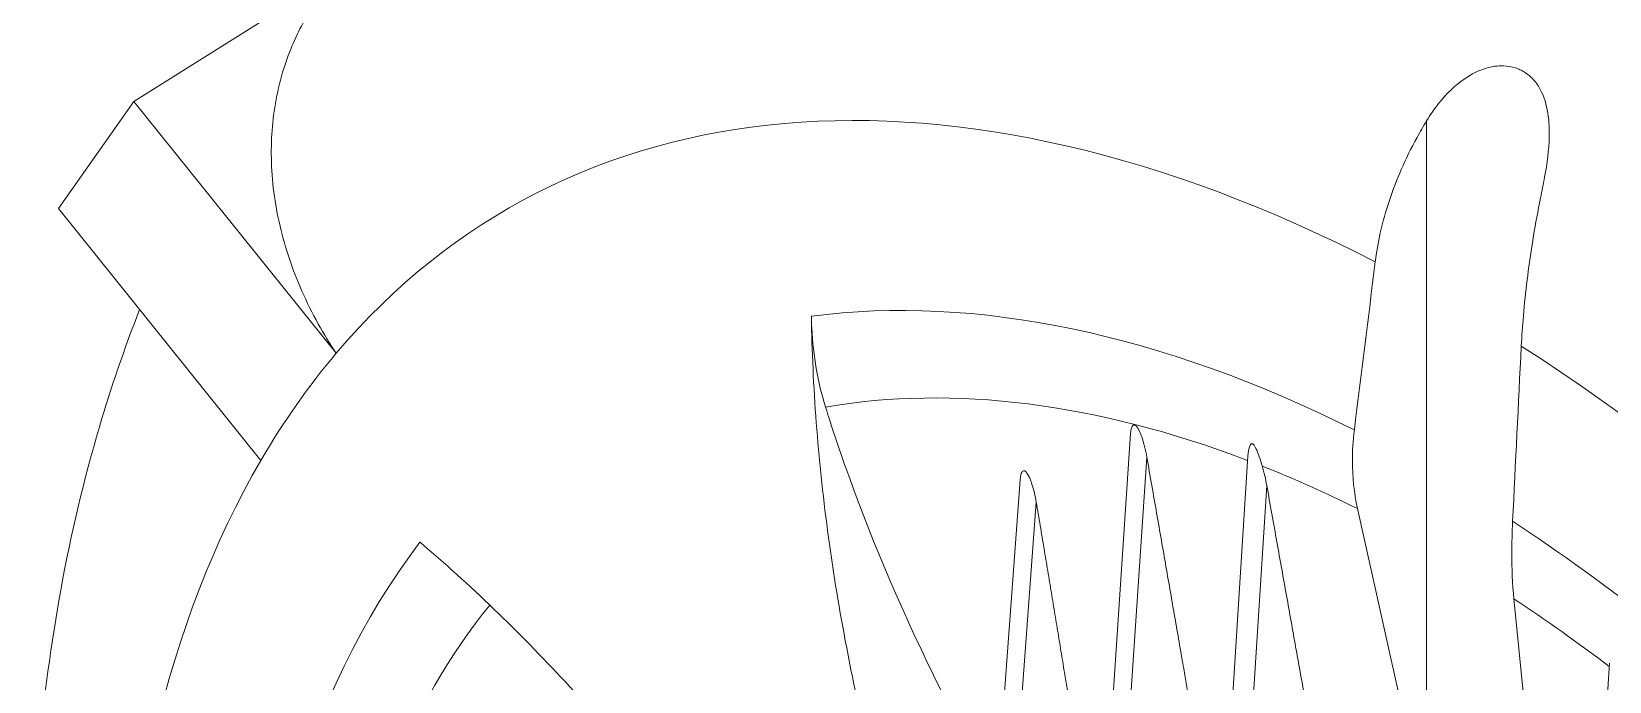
# Model space of a CAD drawing. Header units: millimetres. Extents: x -2122 to 22797, y 3569 to 89276.
# Drawn here: x 7341 to 7563.2, y 82126.9 to 82218.5 of the extents above; entities that cross this region are included whole.
import ezdxf

# ---------------------------------------------------------------- set-up
doc = ezdxf.new("R2010")
doc.units = ezdxf.units.MM
doc.header["$LTSCALE"] = 20
doc.layers.add('IA-TRAZ', color=8, linetype='Continuous', lineweight=5)

# ---------------------------------------------------------------- blocks, each defined once
blk = doc.blocks.new('A$C6cb7b9ed')
at = {"color": 0, "linetype": 'Continuous', "lineweight": 0, "extrusion": (2.77556e-16, 0.816497, 0.57735)}
for p, q in [((-1091.33, 6256.7), (-1114.4, 6242.16)), ((-1114.4, 6242.16), (-1125.01, 6227.08)), ((-1085.89, 6206.7), (-1114.4, 6242.16)), ((-932.3, 6239.44), (-932.3, 6141.02)), ((-1125.01, 6227.08), (-1096.5, 6191.61)), ((-973.99, 6195.42), (-978.48, 6128.57)), ((-971.71, 6192.07), (-975.94, 6128.94)), ((-957.48, 6192.23), (-961.7, 6125.73)), ((-989.56, 6188.86), (-994.04, 6128.09)), ((-954.82, 6188.1), (-958.78, 6125.64)), ((-987.28, 6185.72), (-991.46, 6129.02)), ((-932.3, 6141.02), (-942.03, 6184.83)), ((-920, 6172.11), (-915.97, 6131.6)), ((-906.55, 6163.08), (-910.75, 6096.89))]:
    blk.add_line(p, q, dxfattribs=at)
at = {"color": 0, "linetype": 'Continuous', "lineweight": 0}
for major_axis, start_param, end_param in [((-157.42, 272.66), -1.359424, -0.212669), ((-157.5, 272.8), -1.34078, -0.230017)]:
    blk.add_ellipse((-865.3, 6034.63), major_axis=major_axis, ratio=0.57735, start_param=start_param, end_param=end_param, dxfattribs=at)
at = {"color": 0, "linetype": 'Continuous', "lineweight": 0, "extrusion": (2.05178e-16, 3.10756e-16, -1)}
blk.add_ellipse((-867.42, 6033.4), major_axis=(-157.5, 272.8), ratio=0.57735, start_param=0.230017, end_param=1.34078, dxfattribs=at)
at = {"color": 0, "linetype": 'Continuous', "lineweight": 0, "extrusion": (1.33067e-16, 2.69122e-16, -1)}
blk.add_ellipse((-859.64, 6037.89), major_axis=(-157.5, 272.8), ratio=0.57735, start_param=0.320639, end_param=1.250157, dxfattribs=at)
at = {"color": 0, "linetype": 'Continuous', "lineweight": 0, "extrusion": (-1.38778e-16, 2.4037e-16, -1)}
blk.add_ellipse((-891.59, 6019.44), major_axis=(-157.05, 272.02), ratio=0.57735, start_param=0.229258, end_param=1.341538, dxfattribs=at)
at = {"color": 0, "linetype": 'Continuous', "lineweight": 0, "extrusion": (6.09555e-17, 2.27489e-16, -1)}
blk.add_ellipse((-929.25, 5997.7), major_axis=(-132.44, 229.39), ratio=0.57735, start_param=-0.205138, end_param=0.730455, dxfattribs=at)
at = {"color": 0, "linetype": 'Continuous', "lineweight": 0, "extrusion": (-1.07304e-16, 1.30344e-16, -1)}
blk.add_ellipse((-931.34, 5996.5), major_axis=(-118.44, 205.14), ratio=0.57735, start_param=0.234871, end_param=0.718798, dxfattribs=at)
at = {"color": 0, "linetype": 'Continuous', "lineweight": 0, "extrusion": (1.88578e-16, 1.72974e-16, -1)}
blk.add_ellipse((-929.25, 5997.7), major_axis=(132.44, -229.39), ratio=0.57735, start_param=-2.301252, end_param=-1.365658, dxfattribs=at)
at = {"color": 0, "linetype": 'Continuous', "lineweight": 0, "extrusion": (-3.51927e-17, 1.71978e-16, -1)}
blk.add_ellipse((-929.25, 5997.7), major_axis=(-132.44, 229.39), ratio=0.57735, start_param=-0.318461, end_param=-0.205138, dxfattribs=at)
at = {"color": 0, "linetype": 'Continuous', "lineweight": 0, "extrusion": (8.87111e-17, 1.79415e-16, -1)}
blk.add_ellipse((-931.02, 5996.68), major_axis=(-111.59, 193.28), ratio=0.57735, start_param=0.209413, end_param=0.616674, dxfattribs=at)
at = {"color": 0, "linetype": 'Continuous', "lineweight": 0, "extrusion": (2.36652e-16, 2.0073e-16, -1)}
blk.add_ellipse((-929.25, 5997.7), major_axis=(-132.44, 229.39), ratio=0.57735, start_param=-0.785398, end_param=-0.318461, dxfattribs=at)
at = {"color": 0, "linetype": 'Continuous', "lineweight": 0, "extrusion": (2.29215e-16, 3.24633e-16, -1)}
blk.add_ellipse((-931.02, 5996.68), major_axis=(111.59, -193.28), ratio=0.57735, start_param=-2.511738, end_param=-2.426053, dxfattribs=at)
at = {"color": 0, "linetype": 'Continuous', "lineweight": 0, "extrusion": (1.12748e-16, 1.93293e-16, -1)}
blk.add_ellipse((-931.34, 5996.5), major_axis=(118.44, -205.14), ratio=0.57735, start_param=-2.289595, end_param=-1.805667, dxfattribs=at)
at = {"color": 0, "linetype": 'Continuous', "lineweight": 0, "extrusion": (1.81141e-16, 2.96878e-16, -1)}
blk.add_ellipse((-931.34, 5996.5), major_axis=(-118.44, 205.14), ratio=0.57735, start_param=-0.785398, end_param=-0.234871, dxfattribs=at)
at = {"color": 0, "linetype": 'Continuous', "lineweight": 0, "extrusion": (3.53118e-16, 3.32071e-16, -1)}
blk.add_ellipse((-931.02, 5996.68), major_axis=(111.59, -193.28), ratio=0.57735, start_param=-2.286336, end_param=-2.200741, dxfattribs=at)
at = {"color": 0, "linetype": 'Continuous', "lineweight": 0, "extrusion": (3.69184e-17, 2.13611e-16, -1)}
blk.add_ellipse((-931.02, 5996.68), major_axis=(-111.59, 193.28), ratio=0.57735, start_param=-0.616804, end_param=-0.219952, dxfattribs=at)
at = {"color": 0, "linetype": 'Continuous', "lineweight": 0}
for points, knots in [([(-1085.89, 6206.7), (-1086.78, 6208.04), (-1087.63, 6209.42), (-1090.12, 6213.9), (-1091.5, 6217.08), (-1093.48, 6222.95), (-1094.26, 6226.2), (-1095.09, 6232.62), (-1095.13, 6235.8), (-1094.63, 6241.48), (-1094.04, 6244.5), (-1092.32, 6249.7), (-1091.3, 6251.94), (-1090.16, 6253.94)], [25.025987, 25.025987, 25.025987, 25.025987, 25.491761, 25.491761, 26.511812, 26.511812, 27.53036, 27.53036, 28.548909, 28.548909, 29.566813, 29.566813, 30.401028, 30.401028, 30.401028, 30.401028]), ([(-932.3, 6239.44), (-931.77, 6240.32), (-931.21, 6241.13), (-929.54, 6243.23), (-928.31, 6244.44), (-925.98, 6246.03), (-924.96, 6246.55), (-923.1, 6247.1), (-922.28, 6247.22), (-920.9, 6247.17), (-920.34, 6247.08), (-919.57, 6246.84), (-919.34, 6246.75), (-918.95, 6246.56), (-918.79, 6246.48), (-918.49, 6246.3), (-918.35, 6246.21), (-918, 6245.96), (-917.8, 6245.79), (-917.15, 6245.19), (-916.76, 6244.69), (-915.9, 6243.21), (-915.53, 6242.15), (-915.07, 6239.81), (-915, 6238.53), (-915.07, 6235.34), (-915.33, 6233.41), (-915.77, 6231.02), (-915.87, 6230.52), (-915.97, 6230.01)], [-8.964876, -8.964876, -8.964876, -8.964876, -8.697725, -8.697725, -8.217545, -8.217545, -7.884783, -7.884783, -7.633631, -7.633631, -7.453719, -7.453719, -7.3749, -7.3749, -7.317522, -7.317522, -7.265261, -7.265261, -7.182658, -7.182658, -6.991763, -6.991763, -6.678554, -6.678554, -6.345794, -6.345794, -5.865987, -5.865987, -5.740802, -5.740802, -5.740802, -5.740802]), ([(-939.54, 6219.58), (-939.37, 6220.91), (-939.14, 6222.28), (-938.14, 6226.72), (-937.09, 6229.81), (-935.23, 6234.07), (-934.49, 6235.58), (-933.22, 6237.89), (-932.78, 6238.67), (-932.3, 6239.44)], [26.00432, 26.00432, 26.00432, 26.00432, 26.450873, 26.450873, 27.452445, 27.452445, 27.975309, 27.975309, 28.240682, 28.240682, 28.240682, 28.240682]), ([(-915.97, 6230.01), (-916.17, 6229.08), (-916.35, 6228.15), (-916.88, 6225.42), (-917.18, 6223.65), (-917.95, 6218.77), (-918.39, 6215.32), (-918.8, 6210.54), (-918.9, 6209.09), (-918.97, 6207.7)], [5.723184, 5.723184, 5.723184, 5.723184, 5.988557, 5.988557, 6.511421, 6.511421, 7.512993, 7.512993, 7.959546, 7.959546, 7.959546, 7.959546]), ([(-1128.8, 6125.82), (-1128.8, 6133.98), (-1128.47, 6142.06), (-1127.1, 6157.99), (-1126.06, 6165.85), (-1123.23, 6181.31), (-1121.44, 6188.9), (-1117.59, 6201.94), (-1115.7, 6207.45), (-1113.58, 6212.86)], [3.1415927, 3.1415927, 3.1415927, 3.1415927, 3.2360625, 3.2360625, 3.3305324, 3.3305324, 3.4250022, 3.4250022, 3.496288, 3.496288, 3.496288, 3.496288]), ([(-1016.97, 6199.14), (-1018.07, 6202.63), (-1018.71, 6206.36), (-1018.93, 6210.79), (-1018.95, 6211.35), (-1018.96, 6211.92)], [-9.395509, -9.395509, -9.395509, -9.395509, -8.093052, -8.093052, -7.902812, -7.902812, -7.902812, -7.902812]), ([(-1018.96, 6211.92), (-1018.88, 6207.04), (-1018.66, 6202.03), (-1017.51, 6186.96), (-1016.14, 6176.63), (-1013.16, 6160.78), (-1011.98, 6155.31), (-1010.65, 6149.87)], [-16.425572, -16.425572, -16.425572, -16.425572, -14.839465, -14.839465, -11.76088, -11.76088, -10.153525, -10.153525, -10.153525, -10.153525]), ([(-992.83, 6144.53), (-997.04, 6151.93), (-1000.96, 6159.5), (-1008.12, 6174.91), (-1011.33, 6182.75), (-1015.09, 6193.32), (-1016.07, 6196.25), (-1016.97, 6199.14)], [-18.269155, -18.269155, -18.269155, -18.269155, -15.753125, -15.753125, -13.126105, -13.126105, -12.098383, -12.098383, -12.098383, -12.098383]), ([(-973.99, 6195.42), (-973.97, 6195.74), (-973.93, 6196), (-973.83, 6196.33), (-973.78, 6196.46), (-973.66, 6196.58), (-973.62, 6196.61), (-973.53, 6196.63), (-973.49, 6196.63), (-973.42, 6196.61), (-973.38, 6196.59), (-973.31, 6196.54), (-973.27, 6196.51), (-973.18, 6196.42), (-973.13, 6196.37), (-973, 6196.19), (-972.92, 6196.06), (-972.68, 6195.59), (-972.52, 6195.19), (-972.14, 6194.11), (-971.89, 6193.11), (-971.71, 6192.07)], [-0.9254306, -0.9254306, -0.9254306, -0.9254306, -0.8001138, -0.8001138, -0.7228067, -0.7228067, -0.6893361, -0.6893361, -0.667435, -0.667435, -0.6504786, -0.6504786, -0.6331614, -0.6331614, -0.6081065, -0.6081065, -0.5581762, -0.5581762, -0.4164356, -0.4164356, 0, 0, 0, 0]), ([(-942.03, 6184.83), (-942.53, 6187.06), (-942.76, 6189.37), (-942.76, 6192.94), (-942.67, 6194.41), (-942.48, 6195.91)], [22.314989, 22.314989, 22.314989, 22.314989, 23.120554, 23.120554, 23.62561, 23.62561, 23.62561, 23.62561]), ([(-957.48, 6192.23), (-957.44, 6192.82), (-957.35, 6193.32), (-957.18, 6193.74), (-957.12, 6193.84), (-957.02, 6193.94), (-956.98, 6193.96), (-956.91, 6193.98), (-956.88, 6193.98), (-956.82, 6193.96), (-956.79, 6193.94), (-956.73, 6193.9), (-956.7, 6193.87), (-956.62, 6193.79), (-956.58, 6193.73), (-956.47, 6193.56), (-956.4, 6193.42), (-956.19, 6192.98), (-956.04, 6192.57), (-955.73, 6191.69), (-955.59, 6191.24), (-955.47, 6190.83)], [0.096674, 0.096674, 0.096674, 0.096674, 0.385459, 0.385459, 0.489763, 0.489763, 0.535178, 0.535178, 0.564876, 0.564876, 0.588345, 0.588345, 0.61296, 0.61296, 0.650594, 0.650594, 0.731892, 0.731892, 0.941601, 0.941601, 1.143048, 1.143048, 1.143048, 1.143048]), ([(-989.56, 6188.86), (-989.55, 6188.97), (-989.54, 6189.08), (-989.5, 6189.4), (-989.44, 6189.72), (-989.29, 6190.01), (-989.23, 6190.08), (-989.13, 6190.14), (-989.08, 6190.16), (-989, 6190.16), (-988.96, 6190.15), (-988.88, 6190.12), (-988.85, 6190.09), (-988.77, 6190.03), (-988.72, 6189.99), (-988.62, 6189.87), (-988.56, 6189.78), (-988.39, 6189.52), (-988.29, 6189.3), (-988.08, 6188.84), (-987.98, 6188.55), (-987.65, 6187.54), (-987.43, 6186.64), (-987.28, 6185.72)], [-1.051737, -1.051737, -1.051737, -1.051737, -0.971197, -0.971197, -0.793161, -0.793161, -0.731802, -0.731802, -0.698645, -0.698645, -0.67686, -0.67686, -0.6574, -0.6574, -0.633993, -0.633993, -0.594334, -0.594334, -0.503077, -0.503077, -0.370655, -0.370655, 0, 0, 0, 0]), ([(-955.47, 6190.83), (-955.33, 6190.36), (-955.2, 6189.89), (-954.99, 6188.99), (-954.9, 6188.54), (-954.82, 6188.1)], [-0.3527979, -0.3527979, -0.3527979, -0.3527979, -0.1767377, -0.1767377, 0, 0, 0, 0]), ([(-920.19, 6183.04), (-920.26, 6181.47), (-920.3, 6179.98), (-920.3, 6176.41), (-920.21, 6174.17), (-920, 6172.11)], [7.24655, 7.24655, 7.24655, 7.24655, 7.751606, 7.751606, 8.557171, 8.557171, 8.557171, 8.557171]), ([(-1033.84, 6136.47), (-1037.06, 6140.83), (-1040.38, 6145.06), (-1050.22, 6156.96), (-1056.94, 6164.2), (-1067.15, 6174.03), (-1070.63, 6177.17), (-1074.08, 6180.09)], [-98.863434, -98.863434, -98.863434, -98.863434, -97.256079, -97.256079, -94.177494, -94.177494, -92.591386, -92.591386, -92.591386, -92.591386])]:
    blk.add_open_spline(points, degree=3, knots=knots, dxfattribs=at)
for points in [[(-942.48, 6195.91), (-941.5, 6203.8), (-940.52, 6211.69), (-939.54, 6219.58)], [(-918.97, 6207.7), (-919.38, 6199.48), (-919.78, 6191.26), (-920.19, 6183.04)]]:
    blk.add_open_spline(points, degree=3, dxfattribs=at)
for points, weights in [([(-971.71, 6192.07), (-966.86, 6164.45), (-963.45, 6144.43)], [1.0171122825, 1.02612438332, 1.00589557745]), ([(-954.82, 6188.1), (-949.84, 6160.35), (-946.3, 6140.46)], [1.0155938909, 1.02498873783, 1.00544866003]), ([(-987.28, 6185.72), (-983.37, 6162.44), (-980.56, 6144.59)], [1.01687454119, 1.02297596276, 1.0061289069])]:
    blk.add_rational_spline(points, weights, degree=2, dxfattribs=at)

msp = doc.modelspace()

# ---------------------------------------------------------------- block references
at = {"layer": 'IA-TRAZ'}
msp.add_blockref('A$C6cb7b9ed', (8469.77, 75966.46, 10192.11), dxfattribs=at)

doc.saveas('drawing.dxf')
